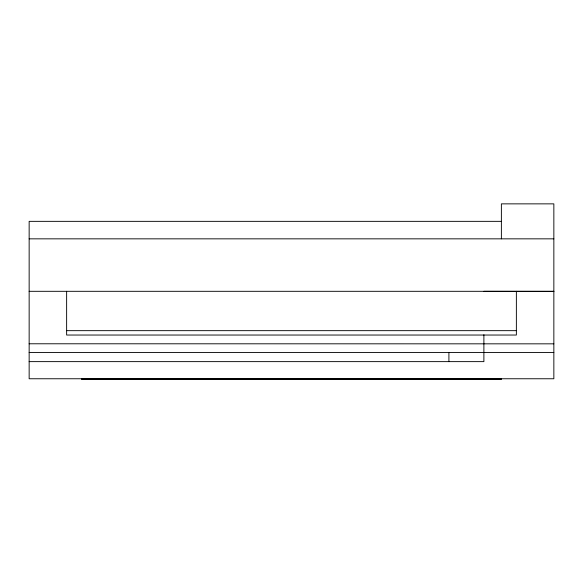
<?xml version="1.0" encoding="UTF-8"?>
<svg xmlns="http://www.w3.org/2000/svg" width="583" height="583" viewBox="0 0 583 583"><rect width="100%" height="100%" fill="white"/><g stroke="black" fill="none" stroke-linecap="round" stroke-linejoin="round"><path stroke-width="0.87" d="M501.38 221.351L29.15 221.351L29.15 378.761L553.85 378.761L553.85 203.861L501.38 203.861L501.38 238.841M29.15 238.841L553.85 238.841M29.15 291.311L553.85 291.311M66.63 330.663L516.37 330.663M29.15 343.781L553.85 343.839M29.15 352.526L553.85 352.526M29.15 361.628L483.89 361.628L483.89 334.737M81.62 379.03L501.38 379.03M483.89 291.311L553.85 291.369M516.37 291.311L516.37 335.036L66.63 335.036L66.63 291.311M501.38 378.761L501.38 379.139L81.62 379.139L81.62 378.761M448.91 352.54L448.91 361.628"/></g></svg>
